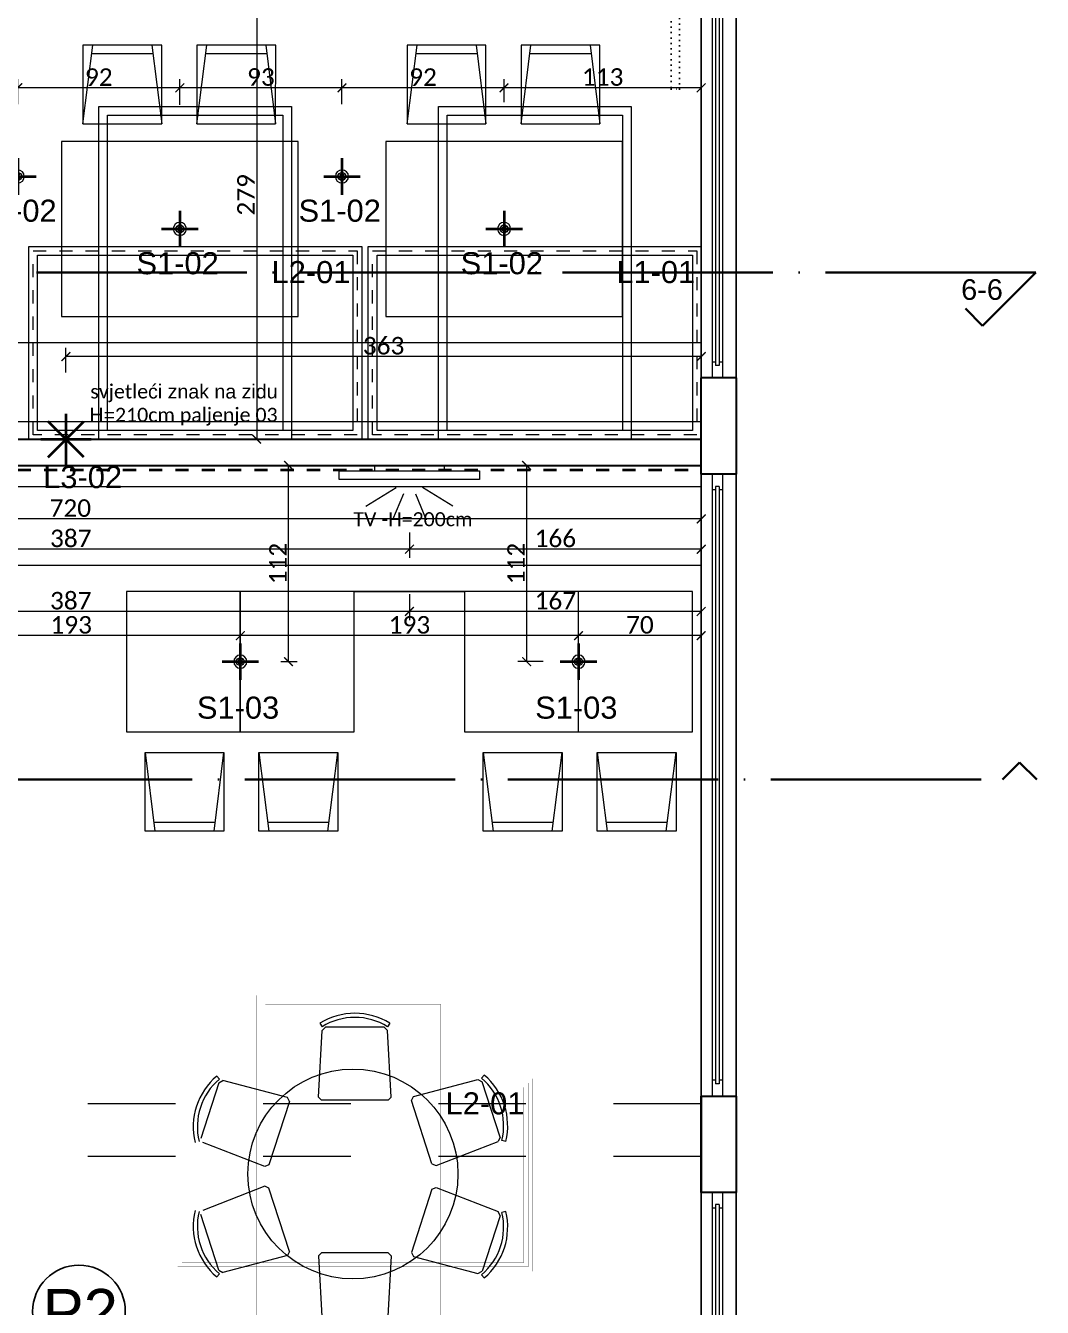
# Model space of a CAD drawing. Header units: centimetres. Extents: x -26724 to 60145, y -23645 to 6771.
# Drawn here: x -5651 to -5070, y 1808 to 2540 of the extents above; entities that cross this region are included whole.
import ezdxf

# ---------------------------------------------------------------- set-up
doc = ezdxf.new("R2010")
doc.units = ezdxf.units.CM
for name, pattern in [('ACAD_ISO04W100', [30, 24, -3, 0, -3]), ('ACAD_ISO07W100', [3, 0, -3]), ('AUSGEZOGEN', [0]), ('DALEKOVOD_VN', [5, 2.5, -2.5])]:
    doc.linetypes.add(name, pattern=pattern)
for name, color, linetype, lineweight in [('2.IZGLED', 7, 'Continuous', 13), ('4.KOTE', 88, 'Continuous', 15), ('IZGLED', 252, 'Continuous', 13), ('namestaj', 8, 'Continuous', 9), ('zid', 7, 'Continuous', 40)]:
    doc.layers.add(name, color=color, linetype=linetype, lineweight=lineweight)
doc.layers.add('IZGLED 2', color=253, linetype='Continuous', lineweight=9, true_color=0x828282)
doc.styles.add('0.12', font='arial.ttf', dxfattribs={"height": 0.12})
doc.styles.add('0.15', font='arial.ttf', dxfattribs={"height": 0.15})
doc.styles.get("Standard").update_dxf_attribs({"font": 'calibri.ttf'})
doc.dimstyles.new('ja 1 50', dxfattribs={"dimtxt": 10, "dimasz": 5, "dimexe": 5, "dimexo": 5, "dimgap": 1, "dimtad": 1, "dimdec": 0, "dimtxsty": 'Standard', "dimblk": 'ARCHTICK', "dimcen": 2.5, "dimclrd": 256, "dimclrt": 7, "dimadec": 0, "dimazin": 0, "dimtfac": 1, "dimtdec": 0, "dimtix": 1, "dimtmove": 1, "dimatfit": 3, "dimldrblk": 'ARCHTICK', "dimfxl": 10, "dimfxlon": 1, "dimlwd": 0, "dimlwe": 9, "dimarcsym": 0})

# ---------------------------------------------------------------- blocks, each defined once
blk = doc.blocks.new('efrrf')
at = {"layer": 'IZGLED'}
for q in [(32062.56, -5174.7), (32062.56, -5178.09), (32065.95, -5174.7), (32065.95, -5178.09)]:
    blk.add_line((32064.26, -5176.4), q, dxfattribs=at)
at = {"layer": 'IZGLED', "extrusion": (0, 0, -1)}
for major_axis, start_param, end_param in [((-2.83, 2.83), 3.926991, 7.068583), ((-1.7, 1.7), 4.712389, 10.995574), ((2.83, 2.83), -0.785398, 2.356194)]:
    blk.add_ellipse((32064.26, -5176.4), major_axis=major_axis, ratio=1, start_param=start_param, end_param=end_param, dxfattribs=at)
at = {"layer": 'zid'}
for p, q in [((32064.26, -5187.54), (32064.26, -5165.25)), ((32075.41, -5176.4), (32053.11, -5176.4))]:
    blk.add_line(p, q, dxfattribs=at)
blk = doc.blocks.new('PANEL')
at = {"layer": '2.IZGLED', "color": 116, "ltscale": 12, "true_color": 0x136734, "const_width": 0.1, "elevation": 13.5}
blk.add_lwpolyline([(6748.61, 1407.99), (6953.61, 1407.99), (6953.61, 1297.99), (6748.61, 1297.99), (6748.61, 1407.99)], dxfattribs=at)
blk.add_lwpolyline([(6753.61, 1402.99), (6948.61, 1402.99), (6948.61, 1302.99), (6753.61, 1302.99)], close=True, dxfattribs=at)
blk = doc.blocks.new('GTTTTTT')
at = {"layer": 'zid', "color": 1}
for p, q in [((3950.55, 2040.2), (3967.52, 2057.17)), ((3967.52, 2040.2), (3950.55, 2057.17)), ((3959.04, 2060.69), (3959.04, 2036.69)), ((3947.04, 2048.69), (3971.04, 2048.69))]:
    blk.add_line(p, q, dxfattribs=at)
blk = doc.blocks.new('UYYYYUUUUY')
at = {"layer": 'namestaj'}
for p, q in [((5448.04, -7059.31), (5437.38, -7076.64)), ((5424.75, -7104.17), (5424.75, -7064.17)), ((5424.75, -7064.17), (5427.75, -7064.17)), ((5440.91, -7080.76), (5455.81, -7074.54)), ((5440.91, -7087.58), (5455.81, -7093.79)), ((5448.04, -7109.03), (5437.38, -7091.7)), ((5427.75, -7104.17), (5424.75, -7104.17))]:
    blk.add_line(p, q, dxfattribs=at)
blk.add_lwpolyline([(5432.75, -7124.17), (5432.75, -7044.17), (5427.75, -7044.17), (5427.75, -7124.17), (5432.75, -7124.17)], dxfattribs=at)
blk = doc.blocks.new('_ArchTick')
at = {"color": 0, "linetype": 'ByBlock', "const_width": 0.15}
blk.add_lwpolyline([(-0.5, -0.5), (0.5, 0.5)], dxfattribs=at)
blk = doc.blocks.new('*D1944')
at = {"layer": '4.KOTE', "color": 0, "lineweight": 9, "transparency": 16777216}
for p, q in [((-5431.6, 2215.3), (-5431.6, 2200.51)), ((-5265.1, 2215.14), (-5265.1, 2200.51))]:
    blk.add_line(p, q, dxfattribs=at)
at = {"layer": '4.KOTE', "lineweight": 0, "transparency": 16777216}
blk.add_line((-5265.1, 2205.51), (-5431.6, 2205.51), dxfattribs=at)
at = {"layer": 'Defpoints', "color": 0, "transparency": 16777216}
for p in [(-5431.6, 2280.89, 13.5), (-5265.1, 2260.34, 13.5), (-5431.6, 2205.51)]:
    blk.add_point(p, dxfattribs=at)
at = {"layer": '4.KOTE', "lineweight": 0, "transparency": 16777216, "xscale": 5, "yscale": 5, "zscale": 5, "rotation": 180}
blk.add_blockref('_ArchTick', (-5431.6, 2205.51), dxfattribs=at)
at = {"layer": '4.KOTE', "lineweight": 0, "transparency": 16777216, "xscale": 5, "yscale": 5, "zscale": 5}
blk.add_blockref('_ArchTick', (-5265.1, 2205.51), dxfattribs=at)
at = {"layer": '4.KOTE', "color": 7, "transparency": 16777216, "insert": (-5348.35, 2211.62), "char_height": 10, "attachment_point": 5}
blk.add_mtext('167', dxfattribs=at)
blk = doc.blocks.new('*D1945')
at = {"layer": '4.KOTE', "color": 0, "lineweight": 9, "transparency": 16777216}
for p, q in [((-5431.6, 2215.32), (-5431.6, 2200.51)), ((-5818.1, 2207.81), (-5818.1, 2200.51))]:
    blk.add_line(p, q, dxfattribs=at)
at = {"layer": '4.KOTE', "lineweight": 0, "transparency": 16777216}
blk.add_line((-5431.6, 2205.51), (-5818.1, 2205.51), dxfattribs=at)
at = {"layer": 'Defpoints', "color": 0, "transparency": 16777216}
for p in [(-5431.6, 2285.89, 13.5), (-5818.1, 2212.81), (-5818.1, 2205.51)]:
    blk.add_point(p, dxfattribs=at)
at = {"layer": '4.KOTE', "lineweight": 0, "transparency": 16777216, "xscale": 5, "yscale": 5, "zscale": 5, "rotation": 180}
blk.add_blockref('_ArchTick', (-5818.1, 2205.51), dxfattribs=at)
at = {"layer": '4.KOTE', "lineweight": 0, "transparency": 16777216, "xscale": 5, "yscale": 5, "zscale": 5}
blk.add_blockref('_ArchTick', (-5431.6, 2205.51), dxfattribs=at)
at = {"layer": '4.KOTE', "color": 7, "transparency": 16777216, "insert": (-5624.85, 2211.63), "char_height": 10, "attachment_point": 5}
blk.add_mtext('387', dxfattribs=at)
blk = doc.blocks.new('*D1946')
at = {"layer": '4.KOTE', "color": 0, "lineweight": 9, "transparency": 16777216}
for p, q in [((-5512.04, 2582.88), (-5523.76, 2582.88)), ((-5510.57, 2303.89), (-5523.76, 2303.89))]:
    blk.add_line(p, q, dxfattribs=at)
at = {"layer": '4.KOTE', "lineweight": 0, "transparency": 16777216}
blk.add_line((-5518.76, 2582.88), (-5518.76, 2303.89), dxfattribs=at)
at = {"layer": 'Defpoints', "color": 0, "transparency": 16777216}
for p in [(-5506.88, 2582.88, 13.5), (-5518.76, 2303.89), (-5498.85, 2303.89, 13.5)]:
    blk.add_point(p, dxfattribs=at)
at = {"layer": '4.KOTE', "lineweight": 0, "transparency": 16777216, "xscale": 5, "yscale": 5, "zscale": 5}
for p, rotation in [((-5518.76, 2582.88), 90), ((-5518.76, 2303.89), 270)]:
    blk.add_blockref('_ArchTick', p, dxfattribs=dict(at, rotation=rotation))
at = {"layer": '4.KOTE', "color": 7, "transparency": 16777216, "insert": (-5524.88, 2443.38), "char_height": 10, "attachment_point": 5, "rotation": 90}
blk.add_mtext('279', dxfattribs=at)
blk = doc.blocks.new('*D1955')
at = {"layer": '4.KOTE', "color": 0, "lineweight": 9, "transparency": 16777216}
for p, q in [((-5377.6, 2496.36), (-5377.6, 2509.47)), ((-5265.1, 2495.73), (-5265.1, 2509.47))]:
    blk.add_line(p, q, dxfattribs=at)
at = {"layer": '4.KOTE', "lineweight": 0, "transparency": 16777216}
blk.add_line((-5265.1, 2504.47), (-5377.6, 2504.47), dxfattribs=at)
at = {"layer": 'Defpoints', "color": 0, "transparency": 16777216}
for p in [(-5377.6, 2504.47), (-5377.6, 2485.13, 13.5), (-5265.1, 2478.66, 13.5)]:
    blk.add_point(p, dxfattribs=at)
at = {"layer": '4.KOTE', "lineweight": 0, "transparency": 16777216, "xscale": 5, "yscale": 5, "zscale": 5, "rotation": 180}
blk.add_blockref('_ArchTick', (-5377.6, 2504.47), dxfattribs=at)
at = {"layer": '4.KOTE', "lineweight": 0, "transparency": 16777216, "xscale": 5, "yscale": 5, "zscale": 5}
blk.add_blockref('_ArchTick', (-5265.1, 2504.47), dxfattribs=at)
at = {"layer": '4.KOTE', "color": 7, "transparency": 16777216, "insert": (-5321.35, 2510.6), "char_height": 10, "attachment_point": 5}
blk.add_mtext('113', dxfattribs=at)
blk = doc.blocks.new('*D1956')
at = {"layer": '4.KOTE', "color": 0, "lineweight": 9, "transparency": 16777216}
for p, q in [((-5470.1, 2495.1), (-5470.1, 2509.47)), ((-5377.6, 2496.36), (-5377.6, 2509.47))]:
    blk.add_line(p, q, dxfattribs=at)
at = {"layer": '4.KOTE', "lineweight": 0, "transparency": 16777216}
blk.add_line((-5377.6, 2504.47), (-5470.1, 2504.47), dxfattribs=at)
at = {"layer": 'Defpoints', "color": 0, "transparency": 16777216}
for p in [(-5470.1, 2504.47), (-5377.6, 2485.13, 13.5), (-5470.1, 2464.31, 13.5)]:
    blk.add_point(p, dxfattribs=at)
at = {"layer": '4.KOTE', "lineweight": 0, "transparency": 16777216, "xscale": 5, "yscale": 5, "zscale": 5, "rotation": 180}
blk.add_blockref('_ArchTick', (-5470.1, 2504.47), dxfattribs=at)
at = {"layer": '4.KOTE', "lineweight": 0, "transparency": 16777216, "xscale": 5, "yscale": 5, "zscale": 5}
blk.add_blockref('_ArchTick', (-5377.6, 2504.47), dxfattribs=at)
at = {"layer": '4.KOTE', "color": 7, "transparency": 16777216, "insert": (-5423.85, 2510.6), "char_height": 10, "attachment_point": 5}
blk.add_mtext('92', dxfattribs=at)
blk = doc.blocks.new('*D1957')
at = {"layer": '4.KOTE', "color": 0, "lineweight": 9, "transparency": 16777216}
for p, q in [((-5562.6, 2494.71), (-5562.6, 2509.47)), ((-5470.1, 2495.1), (-5470.1, 2509.47))]:
    blk.add_line(p, q, dxfattribs=at)
at = {"layer": '4.KOTE', "lineweight": 0, "transparency": 16777216}
blk.add_line((-5470.1, 2504.47), (-5562.6, 2504.47), dxfattribs=at)
at = {"layer": 'Defpoints', "color": 0, "transparency": 16777216}
for p in [(-5562.6, 2504.47), (-5470.1, 2464.31, 13.5), (-5562.6, 2434.34, 13.5)]:
    blk.add_point(p, dxfattribs=at)
at = {"layer": '4.KOTE', "lineweight": 0, "transparency": 16777216, "xscale": 5, "yscale": 5, "zscale": 5, "rotation": 180}
blk.add_blockref('_ArchTick', (-5562.6, 2504.47), dxfattribs=at)
at = {"layer": '4.KOTE', "lineweight": 0, "transparency": 16777216, "xscale": 5, "yscale": 5, "zscale": 5}
blk.add_blockref('_ArchTick', (-5470.1, 2504.47), dxfattribs=at)
at = {"layer": '4.KOTE', "color": 7, "transparency": 16777216, "insert": (-5516.35, 2510.6), "char_height": 10, "attachment_point": 5}
blk.add_mtext('93', dxfattribs=at)
blk = doc.blocks.new('*D1958')
at = {"layer": '4.KOTE', "color": 0, "lineweight": 9, "transparency": 16777216}
for p, q in [((-5655.1, 2495.1), (-5655.1, 2509.47)), ((-5562.6, 2494.71), (-5562.6, 2509.47))]:
    blk.add_line(p, q, dxfattribs=at)
at = {"layer": '4.KOTE', "lineweight": 0, "transparency": 16777216}
blk.add_line((-5562.6, 2504.47), (-5655.1, 2504.47), dxfattribs=at)
at = {"layer": 'Defpoints', "color": 0, "transparency": 16777216}
for p in [(-5655.1, 2504.47), (-5655.1, 2464.31, 13.5), (-5562.6, 2434.34, 13.5)]:
    blk.add_point(p, dxfattribs=at)
at = {"layer": '4.KOTE', "lineweight": 0, "transparency": 16777216, "xscale": 5, "yscale": 5, "zscale": 5, "rotation": 180}
blk.add_blockref('_ArchTick', (-5655.1, 2504.47), dxfattribs=at)
at = {"layer": '4.KOTE', "lineweight": 0, "transparency": 16777216, "xscale": 5, "yscale": 5, "zscale": 5}
blk.add_blockref('_ArchTick', (-5562.6, 2504.47), dxfattribs=at)
at = {"layer": '4.KOTE', "color": 7, "transparency": 16777216, "insert": (-5608.85, 2510.6), "char_height": 10, "attachment_point": 5}
blk.add_mtext('92', dxfattribs=at)
blk = doc.blocks.new('*D1984')
at = {"layer": '4.KOTE', "color": 0, "lineweight": 9, "transparency": 16777216}
for p, q in [((-5627.6, 2341.94), (-5627.6, 2356.07)), ((-5265.1, 2341.54), (-5265.1, 2356.07))]:
    blk.add_line(p, q, dxfattribs=at)
at = {"layer": '4.KOTE', "lineweight": 0, "transparency": 16777216}
blk.add_line((-5265.1, 2351.07), (-5627.6, 2351.07), dxfattribs=at)
at = {"layer": 'Defpoints', "color": 0, "transparency": 16777216}
for p in [(-5627.6, 2351.07), (-5627.6, 2318.29, 13.5), (-5265.1, 2303.89, 13.5)]:
    blk.add_point(p, dxfattribs=at)
at = {"layer": '4.KOTE', "lineweight": 0, "transparency": 16777216, "xscale": 5, "yscale": 5, "zscale": 5, "rotation": 180}
blk.add_blockref('_ArchTick', (-5627.6, 2351.07), dxfattribs=at)
at = {"layer": '4.KOTE', "lineweight": 0, "transparency": 16777216, "xscale": 5, "yscale": 5, "zscale": 5}
blk.add_blockref('_ArchTick', (-5265.1, 2351.07), dxfattribs=at)
at = {"layer": '4.KOTE', "color": 7, "transparency": 16777216, "insert": (-5446.35, 2357.19), "char_height": 10, "attachment_point": 5}
blk.add_mtext('363', dxfattribs=at)
blk = doc.blocks.new('*D1985')
at = {"layer": '4.KOTE', "color": 0, "lineweight": 9, "transparency": 16777216}
for p, q in [((-5431.6, 2250.61), (-5431.6, 2236.08)), ((-5265.1, 2250.79), (-5265.1, 2236.08))]:
    blk.add_line(p, q, dxfattribs=at)
at = {"layer": '4.KOTE', "lineweight": 0, "transparency": 16777216}
blk.add_line((-5265.1, 2241.08), (-5431.6, 2241.08), dxfattribs=at)
at = {"layer": 'Defpoints', "color": 0, "transparency": 16777216}
for p in [(-5265.1, 2303.89, 13.5), (-5431.6, 2288.89, 13.5), (-5431.6, 2241.08)]:
    blk.add_point(p, dxfattribs=at)
at = {"layer": '4.KOTE', "lineweight": 0, "transparency": 16777216, "xscale": 5, "yscale": 5, "zscale": 5, "rotation": 180}
blk.add_blockref('_ArchTick', (-5431.6, 2241.08), dxfattribs=at)
at = {"layer": '4.KOTE', "lineweight": 0, "transparency": 16777216, "xscale": 5, "yscale": 5, "zscale": 5}
blk.add_blockref('_ArchTick', (-5265.1, 2241.08), dxfattribs=at)
at = {"layer": '4.KOTE', "color": 7, "transparency": 16777216, "insert": (-5348.35, 2247.19), "char_height": 10, "attachment_point": 5}
blk.add_mtext('166', dxfattribs=at)
blk = doc.blocks.new('*D1986')
at = {"layer": '4.KOTE', "color": 0, "lineweight": 9, "transparency": 16777216}
for p, q in [((-5818.1, 2250.08), (-5818.1, 2236.08)), ((-5431.6, 2250.61), (-5431.6, 2236.08))]:
    blk.add_line(p, q, dxfattribs=at)
at = {"layer": '4.KOTE', "lineweight": 0, "transparency": 16777216}
blk.add_line((-5431.6, 2241.08), (-5818.1, 2241.08), dxfattribs=at)
at = {"layer": 'Defpoints', "color": 0, "transparency": 16777216}
for p in [(-5818.1, 2288.89, 20.25), (-5431.6, 2288.89, 13.5), (-5818.1, 2241.08)]:
    blk.add_point(p, dxfattribs=at)
at = {"layer": '4.KOTE', "lineweight": 0, "transparency": 16777216, "xscale": 5, "yscale": 5, "zscale": 5, "rotation": 180}
blk.add_blockref('_ArchTick', (-5818.1, 2241.08), dxfattribs=at)
at = {"layer": '4.KOTE', "lineweight": 0, "transparency": 16777216, "xscale": 5, "yscale": 5, "zscale": 5}
blk.add_blockref('_ArchTick', (-5431.6, 2241.08), dxfattribs=at)
at = {"layer": '4.KOTE', "color": 7, "transparency": 16777216, "insert": (-5624.85, 2247.2), "char_height": 10, "attachment_point": 5}
blk.add_mtext('387', dxfattribs=at)
blk = doc.blocks.new('*D1991')
at = {"layer": '4.KOTE', "color": 0, "lineweight": 9, "transparency": 16777216}
for p, q in [((-5985.1, 2267.26), (-5985.1, 2253.38)), ((-5265.1, 2267.26), (-5265.1, 2253.38))]:
    blk.add_line(p, q, dxfattribs=at)
at = {"layer": '4.KOTE', "lineweight": 0, "transparency": 16777216}
blk.add_line((-5265.1, 2258.38), (-5985.1, 2258.38), dxfattribs=at)
at = {"layer": 'Defpoints', "color": 0, "transparency": 16777216}
for p in [(-5985.1, 2286.39, 13.5), (-5265.1, 2286.39, 13.5), (-5985.1, 2258.38)]:
    blk.add_point(p, dxfattribs=at)
at = {"layer": '4.KOTE', "lineweight": 0, "transparency": 16777216, "xscale": 5, "yscale": 5, "zscale": 5, "rotation": 180}
blk.add_blockref('_ArchTick', (-5985.1, 2258.38), dxfattribs=at)
at = {"layer": '4.KOTE', "lineweight": 0, "transparency": 16777216, "xscale": 5, "yscale": 5, "zscale": 5}
blk.add_blockref('_ArchTick', (-5265.1, 2258.38), dxfattribs=at)
at = {"layer": '4.KOTE', "color": 7, "transparency": 16777216, "insert": (-5625.1, 2264.5), "char_height": 10, "attachment_point": 5}
blk.add_mtext('720', dxfattribs=at)
blk = doc.blocks.new('*D1992')
at = {"layer": '4.KOTE', "color": 0, "lineweight": 9, "transparency": 16777216}
for p, q in [((-5335.1, 2190.15), (-5335.1, 2196.71)), ((-5265.1, 2185.03), (-5265.1, 2196.71))]:
    blk.add_line(p, q, dxfattribs=at)
at = {"layer": '4.KOTE', "lineweight": 0, "transparency": 16777216}
blk.add_line((-5265.1, 2191.71), (-5335.1, 2191.71), dxfattribs=at)
at = {"layer": 'Defpoints', "color": 0, "transparency": 16777216}
for p in [(-5335.1, 2191.71), (-5335.1, 2187.29, 13.5), (-5265.1, 2179.94, 13.5)]:
    blk.add_point(p, dxfattribs=at)
at = {"layer": '4.KOTE', "lineweight": 0, "transparency": 16777216, "xscale": 5, "yscale": 5, "zscale": 5, "rotation": 180}
blk.add_blockref('_ArchTick', (-5335.1, 2191.71), dxfattribs=at)
at = {"layer": '4.KOTE', "lineweight": 0, "transparency": 16777216, "xscale": 5, "yscale": 5, "zscale": 5}
blk.add_blockref('_ArchTick', (-5265.1, 2191.71), dxfattribs=at)
at = {"layer": '4.KOTE', "color": 7, "transparency": 16777216, "insert": (-5300.1, 2197.84), "char_height": 10, "attachment_point": 5}
blk.add_mtext('70', dxfattribs=at)
blk = doc.blocks.new('*D1993')
at = {"layer": '4.KOTE', "color": 0, "lineweight": 9, "transparency": 16777216}
for p, q in [((-5528.1, 2191.77), (-5528.1, 2196.71)), ((-5335.1, 2190.15), (-5335.1, 2196.71))]:
    blk.add_line(p, q, dxfattribs=at)
at = {"layer": '4.KOTE', "lineweight": 0, "transparency": 16777216}
blk.add_line((-5335.1, 2191.71), (-5528.1, 2191.71), dxfattribs=at)
at = {"layer": 'Defpoints', "color": 0, "transparency": 16777216}
for p in [(-5528.1, 2191.71), (-5528.1, 2187.29, 27), (-5335.1, 2187.29, 13.5)]:
    blk.add_point(p, dxfattribs=at)
at = {"layer": '4.KOTE', "lineweight": 0, "transparency": 16777216, "xscale": 5, "yscale": 5, "zscale": 5, "rotation": 180}
blk.add_blockref('_ArchTick', (-5528.1, 2191.71), dxfattribs=at)
at = {"layer": '4.KOTE', "lineweight": 0, "transparency": 16777216, "xscale": 5, "yscale": 5, "zscale": 5}
blk.add_blockref('_ArchTick', (-5335.1, 2191.71), dxfattribs=at)
at = {"layer": '4.KOTE', "color": 7, "transparency": 16777216, "insert": (-5431.6, 2197.84), "char_height": 10, "attachment_point": 5}
blk.add_mtext('193', dxfattribs=at)
blk = doc.blocks.new('*D1994')
at = {"layer": '4.KOTE', "color": 0, "lineweight": 9, "transparency": 16777216}
for p, q in [((-5721.1, 2193.31), (-5721.1, 2196.71)), ((-5528.1, 2191.77), (-5528.1, 2196.71))]:
    blk.add_line(p, q, dxfattribs=at)
at = {"layer": '4.KOTE', "lineweight": 0, "transparency": 16777216}
blk.add_line((-5528.1, 2191.71), (-5721.1, 2191.71), dxfattribs=at)
at = {"layer": 'Defpoints', "color": 0, "transparency": 16777216}
for p in [(-5721.1, 2191.71), (-5721.1, 2187.29, 40.5), (-5528.1, 2187.29, 27)]:
    blk.add_point(p, dxfattribs=at)
at = {"layer": '4.KOTE', "lineweight": 0, "transparency": 16777216, "xscale": 5, "yscale": 5, "zscale": 5, "rotation": 180}
blk.add_blockref('_ArchTick', (-5721.1, 2191.71), dxfattribs=at)
at = {"layer": '4.KOTE', "lineweight": 0, "transparency": 16777216, "xscale": 5, "yscale": 5, "zscale": 5}
blk.add_blockref('_ArchTick', (-5528.1, 2191.71), dxfattribs=at)
at = {"layer": '4.KOTE', "color": 7, "transparency": 16777216, "insert": (-5624.6, 2197.84), "char_height": 10, "attachment_point": 5}
blk.add_mtext('193', dxfattribs=at)
blk = doc.blocks.new('*D1997')
at = {"layer": '4.KOTE', "color": 0, "lineweight": 9, "transparency": 16777216}
for p, q in [((-5354.86, 2288.89), (-5369.73, 2288.89)), ((-5355.37, 2176.87), (-5369.73, 2176.87))]:
    blk.add_line(p, q, dxfattribs=at)
at = {"layer": '4.KOTE', "lineweight": 0, "transparency": 16777216}
blk.add_line((-5364.73, 2288.89), (-5364.73, 2176.87), dxfattribs=at)
at = {"layer": 'Defpoints', "color": 0, "transparency": 16777216}
for p in [(-5265.1, 2288.89, 13.5), (-5364.73, 2176.87), (-5324.67, 2176.87, 13.5)]:
    blk.add_point(p, dxfattribs=at)
at = {"layer": '4.KOTE', "lineweight": 0, "transparency": 16777216, "xscale": 5, "yscale": 5, "zscale": 5}
for p, rotation in [((-5364.73, 2288.89), 90), ((-5364.73, 2176.87), 270)]:
    blk.add_blockref('_ArchTick', p, dxfattribs=dict(at, rotation=rotation))
at = {"layer": '4.KOTE', "color": 7, "transparency": 16777216, "insert": (-5370.78, 2232.88), "char_height": 10, "attachment_point": 5, "rotation": 90}
blk.add_mtext('112', dxfattribs=at)
blk = doc.blocks.new('*D1998')
at = {"layer": '4.KOTE', "color": 0, "lineweight": 9, "transparency": 16777216}
for p, q in [((-5508.37, 2288.89), (-5495.57, 2288.89)), ((-5505.07, 2176.87), (-5495.57, 2176.87))]:
    blk.add_line(p, q, dxfattribs=at)
at = {"layer": '4.KOTE', "lineweight": 0, "transparency": 16777216}
blk.add_line((-5500.57, 2176.87), (-5500.57, 2288.89), dxfattribs=at)
at = {"layer": 'Defpoints', "color": 0, "transparency": 16777216}
for p in [(-5517.67, 2288.89, 13.5), (-5500.57, 2288.89), (-5517.67, 2176.87, 27)]:
    blk.add_point(p, dxfattribs=at)
at = {"layer": '4.KOTE', "lineweight": 0, "transparency": 16777216, "xscale": 5, "yscale": 5, "zscale": 5}
for p, rotation in [((-5500.57, 2288.89), 90), ((-5500.57, 2176.87), 270)]:
    blk.add_blockref('_ArchTick', p, dxfattribs=dict(at, rotation=rotation))
at = {"layer": '4.KOTE', "color": 7, "transparency": 16777216, "insert": (-5506.62, 2232.88), "char_height": 10, "attachment_point": 5, "rotation": 90}
blk.add_mtext('112', dxfattribs=at)
blk = doc.blocks.new('*D2089')
at = {"layer": '4.KOTE', "color": 0, "lineweight": 9, "transparency": 16777216}
for p, q in [((-6.71, 1833.89), (-18.93, 1833.89)), ((-23.93, 1743.89), (-8.93, 1743.89))]:
    blk.add_line(p, q, dxfattribs=at)
at = {"layer": '4.KOTE', "lineweight": 0, "transparency": 16777216}
blk.add_line((-13.93, 1833.89), (-13.93, 1743.89), dxfattribs=at)
at = {"layer": 'Defpoints', "color": 0, "transparency": 16777216}
for p in [(0, 1833.89, 13.5), (-18710.07, 1743.89, 13.5), (-13.93, 1743.89)]:
    blk.add_point(p, dxfattribs=at)
at = {"layer": '4.KOTE', "lineweight": 0, "transparency": 16777216, "xscale": 5, "yscale": 5, "zscale": 5}
for p, rotation in [((-13.93, 1833.89), 90), ((-13.93, 1743.89), 270)]:
    blk.add_blockref('_ArchTick', p, dxfattribs=dict(at, rotation=rotation))
at = {"layer": '4.KOTE', "color": 7, "transparency": 16777216, "insert": (-20.05, 1788.89), "char_height": 10, "attachment_point": 5, "rotation": 90}
blk.add_mtext('90', dxfattribs=at)

msp = doc.modelspace()

# ---------------------------------------------------------------- linework, layer by layer
msp.add_line((-5400.1, 2216.87, 13.5), (-5463.1, 2216.87, 13.5))
at = {"color": 6, "elevation": 13.5}
msp.add_lwpolyline([(-6720.1, 2298.89), (-6465.1, 2298.89), (-6230.1, 2298.89), (-6230.1, 2278.89), (-5990.1, 2278.89), (-5990.1, 2303.89), (-5265.1, 2303.89), (-5265.1, 2798.89), (-5325.1, 2798.89), (-5325.1, 2858.89), (-6720.1, 2858.89), (-6720.1, 2298.89)], dxfattribs=at)
at = {"linetype": 'ACAD_ISO07W100', "elevation": 13.5}
msp.add_lwpolyline([(-5277.57, 2694.12), (-5282.3, 2694.12), (-5282.3, 2503.68), (-5277.57, 2503.68)], close=True, dxfattribs=at)
at = {"color": 4, "elevation": 13.5}
msp.add_lwpolyline([(-5265.1, 2288.89), (-5990.1, 2288.89), (-5990.1, 1473.89), (-5782.6, 1473.89), (-5782.6, 1453.89), (-5472.6, 1453.89), (-5472.6, 1473.89), (-5265.1, 1473.89), (-5265.1, 2288.89)], dxfattribs=at)
at = {"color": 4}
msp.add_circle((-5620.17, 1805.87), 26.45, dxfattribs=at)
at = {"layer": '2.IZGLED', "color": 241, "ltscale": 12, "true_color": 0xf7abae, "elevation": 13.5}
for points in [[(-5498.85, 2303.89), (-5608.85, 2303.89), (-5608.85, 2493.89), (-5498.85, 2493.89)], [(-5503.85, 2308.89), (-5603.85, 2308.89), (-5603.85, 2488.89), (-5503.85, 2488.89)], [(-5305.1, 2303.89), (-5415.1, 2303.89), (-5415.1, 2493.89), (-5305.1, 2493.89)], [(-5310.1, 2308.89), (-5410.1, 2308.89), (-5410.1, 2488.89), (-5310.1, 2488.89)]]:
    msp.add_lwpolyline(points, close=True, dxfattribs=at)
at = {"layer": '2.IZGLED', "color": 116, "ltscale": 12, "true_color": 0x136734, "elevation": 13.5}
for points in [[(-5458.85, 2413.89), (-5458.85, 2303.89), (-5648.85, 2303.89), (-5648.85, 2413.89)], [(-5463.85, 2408.89), (-5463.85, 2308.89), (-5643.85, 2308.89), (-5643.85, 2408.89)], [(-5265.1, 2413.89), (-5265.1, 2303.89), (-5455.1, 2303.89), (-5455.1, 2413.89)], [(-5270.1, 2408.89), (-5270.1, 2308.89), (-5450.1, 2308.89), (-5450.1, 2408.89)]]:
    msp.add_lwpolyline(points, close=True, dxfattribs=at)
at = {"layer": '2.IZGLED', "color": 1, "linetype": 'DALEKOVOD_VN', "ltscale": 3, "elevation": 13.5}
for points in [[(-5461.35, 2411.39), (-5461.35, 2306.39), (-5646.35, 2306.39), (-5646.35, 2411.39)], [(-5267.6, 2411.39), (-5267.6, 2306.39), (-5452.6, 2306.39), (-5452.6, 2411.39)]]:
    msp.add_lwpolyline(points, close=True, dxfattribs=at)
at = {"layer": '2.IZGLED', "color": 241, "ltscale": 12, "true_color": 0xf7abae, "const_width": 0.1, "elevation": 13.5}
msp.add_lwpolyline([(-5408.85, 1986.33), (-5408.85, 1781.33), (-5518.85, 1781.33), (-5518.85, 1986.33), (-5408.85, 1986.33)], dxfattribs=at)
msp.add_lwpolyline([(-5413.85, 1981.33), (-5413.85, 1786.33), (-5513.85, 1786.33), (-5513.85, 1981.33)], close=True, dxfattribs=at)
at = {"layer": '2.IZGLED', "color": 1, "linetype": 'DALEKOVOD_VN', "ltscale": 3, "const_width": 0.1, "elevation": 13.5}
msp.add_lwpolyline([(-5563.85, 1936.33), (-5363.85, 1936.33), (-5363.85, 1831.33), (-5563.85, 1831.33)], close=True, dxfattribs=at)
at = {"layer": 'IZGLED 2', "lineweight": 25, "ltscale": 12}
for p, q in [((-5265.1, 2693.89, 13.5), (-5265.1, 2338.89, 13.5)), ((-5245.1, 2693.89, 13.5), (-5245.1, 2338.89, 13.5)), ((-5265.1, 2283.89, 13.5), (-5265.1, 1928.89, 13.5)), ((-5245.1, 2283.89, 13.5), (-5245.1, 1928.89, 13.5)), ((-5265.1, 1873.89, 13.5), (-5265.1, 1518.89, 13.5)), ((-5245.1, 1873.89, 13.5), (-5245.1, 1518.89, 13.5))]:
    msp.add_line(p, q, dxfattribs=at)
at = {"layer": 'IZGLED 2'}
for p, q in [((-5258.88, 2693.89, 13.5), (-5258.88, 2338.89, 13.5)), ((-5252.88, 2693.89, 13.5), (-5252.88, 2338.89, 13.5)), ((-5256.88, 2686.89, 13.5), (-5256.88, 2345.89, 13.5)), ((-5254.88, 2686.89, 13.5), (-5254.88, 2345.89, 13.5)), ((-5256.88, 2347.89, 13.5), (-5258.88, 2347.89, 13.5)), ((-5254.88, 2345.89, 13.5), (-5256.88, 2345.89, 13.5)), ((-5252.88, 2347.89, 13.5), (-5254.88, 2347.89, 13.5)), ((-5258.88, 2283.89, 13.5), (-5258.88, 1928.89, 13.5)), ((-5252.88, 2283.89, 13.5), (-5252.88, 1928.89, 13.5)), ((-5256.88, 2276.89, 13.5), (-5256.88, 1935.89, 13.5)), ((-5254.88, 2276.89, 13.5), (-5256.88, 2276.89, 13.5)), ((-5254.88, 2276.89, 13.5), (-5254.88, 1935.89, 13.5)), ((-5256.88, 2274.89, 13.5), (-5258.88, 2274.89, 13.5)), ((-5252.88, 2274.89, 13.5), (-5254.88, 2274.89, 13.5)), ((-5256.88, 1937.89, 13.5), (-5258.88, 1937.89, 13.5)), ((-5254.88, 1935.89, 13.5), (-5256.88, 1935.89, 13.5)), ((-5252.88, 1937.89, 13.5), (-5254.88, 1937.89, 13.5)), ((-5258.88, 1873.89, 13.5), (-5258.88, 1518.89, 13.5)), ((-5252.88, 1873.89, 13.5), (-5252.88, 1518.89, 13.5)), ((-5256.88, 1866.89, 13.5), (-5256.88, 1525.89, 13.5)), ((-5254.88, 1866.89, 13.5), (-5256.88, 1866.89, 13.5)), ((-5254.88, 1866.89, 13.5), (-5254.88, 1525.89, 13.5)), ((-5256.88, 1864.89, 13.5), (-5258.88, 1864.89, 13.5)), ((-5252.88, 1864.89, 13.5), (-5254.88, 1864.89, 13.5))]:
    msp.add_line(p, q, dxfattribs=at)
at = {"layer": 'IZGLED 2', "linetype": 'AUSGEZOGEN', "transparency": 33554687}
for p, q in [((-5617.91, 2528.92, 13.5), (-5617.93, 2483.92, 13.5)), ((-5617.93, 2483.92, 13.5), (-5612.28, 2528.91, 13.5)), ((-5572.91, 2528.9, 13.5), (-5617.91, 2528.92, 13.5)), ((-5617.91, 2528.92, 13.5), (-5617.91, 2528.92, 13.5)), ((-5578.53, 2528.9, 13.5), (-5572.93, 2483.9, 13.5)), ((-5572.93, 2483.9, 13.5), (-5572.91, 2528.9, 13.5)), ((-5552.91, 2528.92, 13.5), (-5552.93, 2483.92, 13.5)), ((-5552.93, 2483.92, 13.5), (-5547.28, 2528.91, 13.5)), ((-5507.91, 2528.9, 13.5), (-5552.91, 2528.92, 13.5)), ((-5552.91, 2528.92, 13.5), (-5552.91, 2528.92, 13.5)), ((-5513.53, 2528.9, 13.5), (-5507.93, 2483.9, 13.5)), ((-5507.93, 2483.9, 13.5), (-5507.91, 2528.9, 13.5)), ((-5432.91, 2528.92, 13.5), (-5432.93, 2483.92, 13.5)), ((-5432.93, 2483.92, 13.5), (-5427.28, 2528.91, 13.5)), ((-5387.91, 2528.9, 13.5), (-5432.91, 2528.92, 13.5)), ((-5432.91, 2528.92, 13.5), (-5432.91, 2528.92, 13.5)), ((-5393.53, 2528.9, 13.5), (-5387.93, 2483.9, 13.5)), ((-5387.93, 2483.9, 13.5), (-5387.91, 2528.9, 13.5)), ((-5367.91, 2528.92, 13.5), (-5367.93, 2483.92, 13.5)), ((-5367.93, 2483.92, 13.5), (-5362.28, 2528.91, 13.5)), ((-5322.91, 2528.9, 13.5), (-5367.91, 2528.92, 13.5)), ((-5367.91, 2528.92, 13.5), (-5367.91, 2528.92, 13.5)), ((-5328.53, 2528.9, 13.5), (-5322.93, 2483.9, 13.5)), ((-5322.93, 2483.9, 13.5), (-5322.91, 2528.9, 13.5)), ((-5577.91, 2523.9, 13.5), (-5612.91, 2523.91, 13.5)), ((-5512.91, 2523.9, 13.5), (-5547.91, 2523.91, 13.5)), ((-5392.91, 2523.9, 13.5), (-5427.91, 2523.91, 13.5)), ((-5327.91, 2523.9, 13.5), (-5362.91, 2523.91, 13.5)), ((-5617.93, 2483.92, 13.5), (-5572.93, 2483.9, 13.5)), ((-5552.93, 2483.92, 13.5), (-5507.93, 2483.9, 13.5)), ((-5432.93, 2483.92, 13.5), (-5387.93, 2483.9, 13.5)), ((-5367.93, 2483.92, 13.5), (-5322.93, 2483.9, 13.5))]:
    msp.add_line(p, q, dxfattribs=at)
at = {"layer": 'IZGLED 2', "color": 5, "linetype": 'ACAD_ISO04W100', "lineweight": 35, "ltscale": 5}
for p, q in [((-5074.17, 2399.11), (-6926.45, 2399.11)), ((-7476.82, 2109.62), (-5093.2, 2109.62))]:
    msp.add_line(p, q, dxfattribs=at)
at = {"layer": 'IZGLED 2', "color": 5, "lineweight": 35}
for p, q in [((-5074.17, 2399.11), (-5104.62, 2368.66)), ((-5114.39, 2378.43), (-5104.62, 2368.66)), ((-5083.43, 2119.39), (-5093.2, 2109.62)), ((-5073.67, 2109.62), (-5083.43, 2119.39))]:
    msp.add_line(p, q, dxfattribs=at)
at = {"layer": 'IZGLED 2', "transparency": 33554687}
for p, q in [((-5265.1, 2358.98, 13.5), (-6230.1, 2358.98, 13.5)), ((-6230.1, 2313.96, 13.5), (-5265.1, 2313.96, 13.5)), ((-5985.1, 2288.89, 13.5), (-5265.1, 2288.89, 13.5)), ((-5265.1, 2231.8, 13.5), (-5265.1, 2288.89, 13.5)), ((-5985.1, 2276.82, 13.5), (-5265.1, 2276.82, 13.5)), ((-5265.1, 2231.8, 13.5), (-5985.1, 2231.8, 13.5)), ((-5400.1, 2216.87, 13.5), (-5400.1, 2216.87, 13.5)), ((-5335.1, 2136.87, 13.5), (-5335.1, 2216.87, 13.5)), ((-5270.1, 2216.87, 13.5), (-5335.1, 2216.87, 13.5)), ((-5335.1, 2216.87, 13.5), (-5335.1, 2216.87, 13.5)), ((-5270.1, 2136.87, 13.5), (-5270.1, 2216.87, 13.5)), ((-5335.1, 2136.87, 13.5), (-5270.1, 2136.87, 13.5)), ((-5582.48, 2125.04, 13.5), (-5537.48, 2125.06, 13.5)), ((-5582.48, 2125.04, 13.5), (-5576.83, 2080.04, 13.5)), ((-5582.46, 2080.04, 13.5), (-5582.48, 2125.04, 13.5)), ((-5543.08, 2080.06, 13.5), (-5537.48, 2125.06, 13.5)), ((-5537.48, 2125.06, 13.5), (-5537.46, 2080.06, 13.5)), ((-5517.48, 2125.04, 13.5), (-5472.48, 2125.06, 13.5)), ((-5517.48, 2125.04, 13.5), (-5511.83, 2080.04, 13.5)), ((-5517.46, 2080.04, 13.5), (-5517.48, 2125.04, 13.5)), ((-5478.08, 2080.06, 13.5), (-5472.48, 2125.06, 13.5)), ((-5472.48, 2125.06, 13.5), (-5472.46, 2080.06, 13.5)), ((-5389.48, 2125.04, 13.5), (-5344.48, 2125.06, 13.5)), ((-5389.48, 2125.04, 13.5), (-5383.83, 2080.04, 13.5)), ((-5389.46, 2080.04, 13.5), (-5389.48, 2125.04, 13.5)), ((-5350.08, 2080.06, 13.5), (-5344.48, 2125.06, 13.5)), ((-5344.48, 2125.06, 13.5), (-5344.46, 2080.06, 13.5)), ((-5324.48, 2125.04, 13.5), (-5279.48, 2125.06, 13.5)), ((-5324.48, 2125.04, 13.5), (-5318.83, 2080.04, 13.5)), ((-5324.46, 2080.04, 13.5), (-5324.48, 2125.04, 13.5)), ((-5285.08, 2080.06, 13.5), (-5279.48, 2125.06, 13.5)), ((-5279.48, 2125.06, 13.5), (-5279.46, 2080.06, 13.5)), ((-5537.46, 2080.06, 13.5), (-5582.46, 2080.04, 13.5)), ((-5582.46, 2080.04, 13.5), (-5582.46, 2080.04, 13.5)), ((-5542.46, 2085.06, 13.5), (-5577.46, 2085.04, 13.5)), ((-5472.46, 2080.06, 13.5), (-5517.46, 2080.04, 13.5)), ((-5517.46, 2080.04, 13.5), (-5517.46, 2080.04, 13.5)), ((-5477.46, 2085.06, 13.5), (-5512.46, 2085.04, 13.5)), ((-5344.46, 2080.06, 13.5), (-5389.46, 2080.04, 13.5)), ((-5389.46, 2080.04, 13.5), (-5389.46, 2080.04, 13.5)), ((-5349.46, 2085.06, 13.5), (-5384.46, 2085.04, 13.5)), ((-5279.46, 2080.06, 13.5), (-5324.46, 2080.04, 13.5)), ((-5324.46, 2080.04, 13.5), (-5324.46, 2080.04, 13.5)), ((-5284.46, 2085.06, 13.5), (-5319.46, 2085.04, 13.5)), ((-5482.66, 1970.42, 13.5), (-5481.44, 1968.45, 13.5)), ((-5442.8, 1970.42, 13.5), (-5444.02, 1968.45, 13.5)), ((-5483.47, 1928.29, 13.5), (-5481.36, 1966.26, 13.5)), ((-5481.36, 1966.26, 13.5), (-5479.4, 1968.11, 13.5)), ((-5446.07, 1968.11, 13.5), (-5479.4, 1968.11, 13.5)), ((-5446.07, 1968.11, 13.5), (-5444.12, 1966.26, 13.5)), ((-5442.01, 1928.29, 13.5), (-5444.12, 1966.26, 13.5)), ((-5541.53, 1940.25, 13.5), (-5540.04, 1938.49, 13.5)), ((-5388.93, 1940.82, 13.5), (-5390.42, 1939.06, 13.5)), ((-5540.35, 1936.43, 13.5), (-5550.65, 1904.73, 13.5)), ((-5540.35, 1936.43, 13.5), (-5537.99, 1937.72, 13.5)), ((-5501.22, 1927.99, 13.5), (-5537.99, 1937.72, 13.5)), ((-5429.24, 1928.57, 13.5), (-5392.48, 1938.3, 13.5)), ((-5392.48, 1938.3, 13.5), (-5390.12, 1937.01, 13.5)), ((-5379.82, 1905.31, 13.5), (-5390.12, 1937.01, 13.5)), ((-5500, 1925.76, 13.5), (-5511.74, 1889.65, 13.5)), ((-5500, 1925.76, 13.5), (-5501.22, 1927.99, 13.5)), ((-5481.72, 1926.44, 13.5), (-5483.47, 1928.29, 13.5)), ((-5443.76, 1926.44, 13.5), (-5481.72, 1926.44, 13.5)), ((-5443.76, 1926.44, 13.5), (-5442.01, 1928.29, 13.5)), ((-5430.46, 1926.34, 13.5), (-5429.24, 1928.57, 13.5)), ((-5418.73, 1890.23, 13.5), (-5430.46, 1926.34, 13.5)), ((-5416.43, 1889.14, 13.5), (-5380.97, 1902.88, 13.5)), ((-5379.82, 1905.31, 13.5), (-5380.97, 1902.88, 13.5)), ((-5376.61, 1902.92, 13.5), (-5378.86, 1903.47, 13.5)), ((-5514.04, 1888.56, 13.5), (-5549.49, 1902.3, 13.5)), ((-5511.74, 1889.65, 13.5), (-5514.04, 1888.56, 13.5)), ((-5418.73, 1890.23, 13.5), (-5416.43, 1889.14, 13.5)), ((-5514.04, 1877.33, 13.5), (-5549.49, 1863.59, 13.5)), ((-5511.74, 1876.24, 13.5), (-5514.04, 1877.33, 13.5)), ((-5500, 1840.14, 13.5), (-5511.74, 1876.24, 13.5)), ((-5418.73, 1875.66, 13.5), (-5430.46, 1839.56, 13.5)), ((-5418.73, 1875.66, 13.5), (-5416.43, 1876.75, 13.5)), ((-5416.43, 1876.75, 13.5), (-5380.97, 1863.02, 13.5)), ((-5540.35, 1829.46, 13.5), (-5550.65, 1861.16, 13.5)), ((-5379.82, 1860.58, 13.5), (-5390.12, 1828.88, 13.5)), ((-5379.82, 1860.58, 13.5), (-5380.97, 1863.02, 13.5)), ((-5376.61, 1862.98, 13.5), (-5378.86, 1862.43, 13.5)), ((-5501.22, 1837.9, 13.5), (-5537.99, 1828.17, 13.5)), ((-5500, 1840.14, 13.5), (-5501.22, 1837.9, 13.5)), ((-5481.72, 1839.45, 13.5), (-5483.47, 1837.6, 13.5)), ((-5483.47, 1837.6, 13.5), (-5481.36, 1799.63, 13.5)), ((-5443.76, 1839.45, 13.5), (-5481.72, 1839.45, 13.5)), ((-5442.01, 1837.6, 13.5), (-5444.12, 1799.63, 13.5)), ((-5443.76, 1839.45, 13.5), (-5442.01, 1837.6, 13.5)), ((-5430.46, 1839.56, 13.5), (-5429.24, 1837.32, 13.5)), ((-5429.24, 1837.32, 13.5), (-5392.48, 1827.6, 13.5)), ((-5540.35, 1829.46, 13.5), (-5537.99, 1828.17, 13.5)), ((-5541.53, 1825.64, 13.5), (-5540.04, 1827.41, 13.5)), ((-5392.48, 1827.6, 13.5), (-5390.12, 1828.88, 13.5)), ((-5388.93, 1825.07, 13.5), (-5390.42, 1826.84, 13.5))]:
    msp.add_line(p, q, dxfattribs=at)
at = {"layer": 'IZGLED 2', "lineweight": 30}
for p, q in [((-5265.1, 2283.89, 13.5), (-5265.1, 2338.89, 13.5)), ((-5245.1, 2338.89, 13.5), (-5265.1, 2338.89, 13.5)), ((-5245.1, 2338.89, 13.5), (-5245.1, 2283.89, 13.5)), ((-5990.1, 2303.89, 13.5), (-5265.1, 2303.89, 13.5)), ((-5990.1, 2288.89, 13.5), (-5265.1, 2288.89, 13.5)), ((-5245.1, 2283.89, 13.5), (-5265.1, 2283.89, 13.5)), ((-5265.1, 1873.89, 13.5), (-5265.1, 1928.89, 13.5)), ((-5265.1, 1928.89, 13.5), (-5245.1, 1928.89, 13.5)), ((-5265.1, 1928.89, 13.5), (-5265.1, 1873.89, 13.5)), ((-5245.1, 1928.89, 13.5), (-5245.1, 1873.89, 13.5)), ((-5245.1, 1873.89, 13.5), (-5265.1, 1873.89, 13.5))]:
    msp.add_line(p, q, dxfattribs=at)
at = {"layer": 'IZGLED 2', "linetype": 'AUSGEZOGEN', "lineweight": 18, "transparency": 33554687}
for p in [(-5265.1, 2338.89, 13.5), (-6230.1, 2303.89, 13.5)]:
    msp.add_line(p, (-5265.1, 2303.89, 13.5), dxfattribs=at)
at = {"layer": 'IZGLED 2', "linetype": 'DALEKOVOD_VN', "ltscale": 20}
for p, q in [((-5265.1, 1924.39, 13.5), (-6465.1, 1924.39, 13.5)), ((-5265.1, 1894.39, 13.5), (-6465.1, 1894.39, 13.5))]:
    msp.add_line(p, q, dxfattribs=at)
at = {"layer": 'IZGLED 2', "elevation": 13.5}
for points in [[(-5495.1, 2373.91), (-5495.1, 2473.91), (-5630.1, 2473.91), (-5630.1, 2373.91), (-5495.1, 2373.91)], [(-5310.1, 2373.91), (-5310.1, 2473.91), (-5445.1, 2473.91), (-5445.1, 2373.91), (-5310.1, 2373.91)]]:
    msp.add_lwpolyline(points, dxfattribs=at)
at = {"layer": 'IZGLED 2', "transparency": 33554687, "elevation": 13.5}
for points in [[(-5528.1, 2136.87), (-5528.1, 2216.87), (-5593.1, 2216.87), (-5593.1, 2136.87)], [(-5463.1, 2136.87), (-5463.1, 2216.87), (-5528.1, 2216.87), (-5528.1, 2136.87)], [(-5335.1, 2136.87), (-5335.1, 2216.87), (-5400.1, 2216.87), (-5400.1, 2136.87)]]:
    msp.add_lwpolyline(points, close=True, dxfattribs=at)
at = {"layer": 'IZGLED 2', "transparency": 33554687}
msp.add_circle((-5463.85, 1884.39, 13.5), 59.9, dxfattribs=at)
for centre, radius, start, end in [((-5462.73, 1938.28, 13.5), 37.82, 58.19737, 121.80263), ((-5462.73, 1938.28, 13.5), 35.5, 58.19737, 121.80263), ((-5517.13, 1911.37, 13.5), 37.82, 130.19737, 193.80263), ((-5413.34, 1911.94, 13.5), 37.82, 346.19737, 49.80263), ((-5517.13, 1911.37, 13.5), 35.5, 130.19737, 193.80263), ((-5413.34, 1911.94, 13.5), 35.5, 346.19737, 49.80263), ((-5517.13, 1854.53, 13.5), 37.82, 166.19737, 229.80263), ((-5517.13, 1854.53, 13.5), 35.5, 166.19737, 229.80263), ((-5413.34, 1853.96, 13.5), 35.5, 310.19737, 13.80263), ((-5413.34, 1853.96, 13.5), 37.82, 310.19737, 13.80263)]:
    msp.add_arc(centre, radius, start, end, dxfattribs=at)
at = {"layer": 'zid', "color": 1, "linetype": 'DALEKOVOD_VN', "ltscale": 3, "transparency": 33554687}
msp.add_line((-5985.1, 2286.39, 13.5), (-5265.1, 2286.39, 13.5), dxfattribs=at)

# ---------------------------------------------------------------- block references
at = {"xscale": 1.2, "yscale": 1.2, "zscale": 1.2}
msp.add_blockref('GTTTTTT', (-10378.45, -154.54, 13.5), dxfattribs=at)
msp.add_blockref('PANEL', (-12314.96, 530.83))
at = {"layer": '4.KOTE', "xscale": -1, "rotation": 90}
msp.add_blockref('UYYYYUUUUY', (-12515.77, 7713.64, 13.5), dxfattribs=at)
at = {"layer": 'IZGLED 2', "xscale": -0.9351958046739138, "yscale": 0.9351958046739136, "zscale": 0.9351958046739137, "rotation": 270.0000000000001}
for p in [(-814.15, -27532.47, 13.5), (-629.15, -27532.47, 13.5), (-721.65, -27562.45, 13.5), (-536.65, -27562.45, 13.5), (-687.15, -27809.49, 27), (-494.15, -27809.49, 13.5)]:
    msp.add_blockref('efrrf', p, dxfattribs=at)

# ---------------------------------------------------------------- texts
at = {"color": 1, "char_height": 8}
for s, width, insert, attachment_point in [('svjetle{\\fArial|b0|i0|c238|p34;ći znak na zidu H=}210cm paljenje 03', 124.9498, (-5506.83, 2335.12), 3), ('TV -H=200cm', 174.5645, (-5463.58, 2262.19, -13.5), 1)]:
    msp.add_mtext_dynamic_manual_height_columns(s, width=width, gutter_width=12.5, heights=[0], dxfattribs=dict(at, insert=insert, attachment_point=attachment_point))
at = {"layer": 'IZGLED 2', "color": 7, "style": '0.12'}
for s, p in [('S1-02', (-5679.86, 2428.03, 13.5)), ('S1-02', (-5494.86, 2428.03, 13.5)), ('S1-02', (-5587.36, 2398.05, 13.5)), ('S1-02', (-5402.36, 2398.05, 13.5)), ('S1-03', (-5552.86, 2144.32, 27)), ('S1-03', (-5359.86, 2144.32, 13.5))]:
    msp.add_text(s, height=12.6, dxfattribs=at).set_placement(p)
at = {"layer": 'IZGLED 2', "color": 240, "true_color": 0xed1f24, "style": '0.12'}
for s, p in [('L2-01', (-5510.27, 2392.98, 27)), ('L1-01', (-5313.53, 2392.98, 27)), ('L3-02', (-5640.59, 2275.96, 13.5)), ('L2-01', (-5410.98, 1918.41, 40.5))]:
    msp.add_text(s, height=12.6, dxfattribs=at).set_placement(p)
at = {"layer": 'IZGLED 2', "color": 5, "style": '0.15'}
msp.add_text('6-6', height=11.788, dxfattribs=at).set_placement((-5116.78, 2383.42))
at = {"layer": 'IZGLED 2', "color": 4, "style": '0.12'}
msp.add_text('P2', height=25.2, dxfattribs=at).set_placement((-5640.96, 1793.53, 13.5))

# ---------------------------------------------------------------- dimensions: what is measured, and where the dimension line sits
at = {"layer": '4.KOTE'}
for base, p1, p2, picture, middle in [((-5518.76, 2303.89), (-5506.88, 2582.88, 13.5), (-5498.85, 2303.89, 13.5), '*D1946', (-5524.88, 2443.38)), ((-5500.57, 2288.89), (-5517.67, 2176.87, 27), (-5517.67, 2288.89, 13.5), '*D1998', (-5506.62, 2232.88)), ((-5364.73, 2176.87), (-5265.1, 2288.89, 13.5), (-5324.67, 2176.87, 13.5), '*D1997', (-5370.78, 2232.88)), ((-13.93, 1743.89), (0, 1833.89, 13.5), (-18710.07, 1743.89, 13.5), '*D2089', (-20.05, 1788.89))]:
    dim = msp.add_linear_dim(base=base, p1=p1, p2=p2, angle=90, dimstyle='ja 1 50', dxfattribs=at)
    dim.commit()
    dim.dimension.update_dxf_attribs({"geometry": picture, "text_midpoint": middle})
for base, p1, p2, picture, middle in [((-5655.09917, 2504.473061), (-5562.599171, 2434.335939, 13.5), (-5655.09917, 2464.314377, 13.5), '*D1958', (-5608.849171, 2510.596138)), ((-5562.599171, 2504.473061), (-5470.09917, 2464.314377, 13.5), (-5562.599171, 2434.335939, 13.5), '*D1957', (-5516.349171, 2510.596138)), ((-5470.09917, 2504.473061), (-5377.599171, 2485.128365, 13.5), (-5470.09917, 2464.314377, 13.5), '*D1956', (-5423.849171, 2510.596138)), ((-5377.599171, 2504.473061), (-5265.09917, 2478.656433, 13.5), (-5377.599171, 2485.128365, 13.5), '*D1955', (-5321.349171, 2510.596138)), ((-5627.59917036, 2351.0661689), (-5265.09917026, 2303.88853819, 13.5), (-5627.59917036, 2318.28853904, 13.5), '*D1984', (-5446.34917031, 2357.18924582)), ((-5431.5991701, 2241.0753696), (-5265.0991703, 2303.8885382, 13.5), (-5431.5991701, 2288.8885394, 13.5), '*D1985', (-5348.3491702, 2247.1946003)), ((-5985.1, 2258.38), (-5265.1, 2286.39, 13.5), (-5985.1, 2286.39, 13.5), '*D1991', (-5625.1, 2264.5)), ((-5818.09917021, 2241.07536957), (-5431.59917014, 2288.88853936, 13.5), (-5818.09917021, 2288.88853936, 20.25), '*D1986', (-5624.84917018, 2247.19844649)), ((-5818.09917021, 2205.50525697), (-5431.59917015, 2285.88853919, 13.5), (-5818.09917021, 2212.81294212), '*D1945', (-5624.84917018, 2211.6283339)), ((-5721.1, 2191.71), (-5528.1, 2187.29, 27), (-5721.1, 2187.29, 40.5), '*D1994', (-5624.6, 2197.84)), ((-5528.1, 2191.71), (-5335.1, 2187.29, 13.5), (-5528.1, 2187.29, 27), '*D1993', (-5431.6, 2197.84)), ((-5335.1, 2191.71), (-5265.1, 2179.94, 13.5), (-5335.1, 2187.29, 13.5), '*D1992', (-5300.1, 2197.84))]:
    dim = msp.add_linear_dim(base=base, p1=p1, p2=p2, dimstyle='ja 1 50', dxfattribs=at)
    dim.commit()
    dim.dimension.update_dxf_attribs({"geometry": picture, "text_midpoint": middle})
dim = msp.add_linear_dim(base=(-5431.6, 2205.51), p1=(-5265.1, 2260.34, 13.5), p2=(-5431.6, 2280.89, 13.5), text='167', dimstyle='ja 1 50', dxfattribs=at)
dim.commit()
dim.dimension.update_dxf_attribs({"geometry": '*D1944', "text_midpoint": (-5348.35, 2211.62)})

doc.saveas('drawing.dxf')
